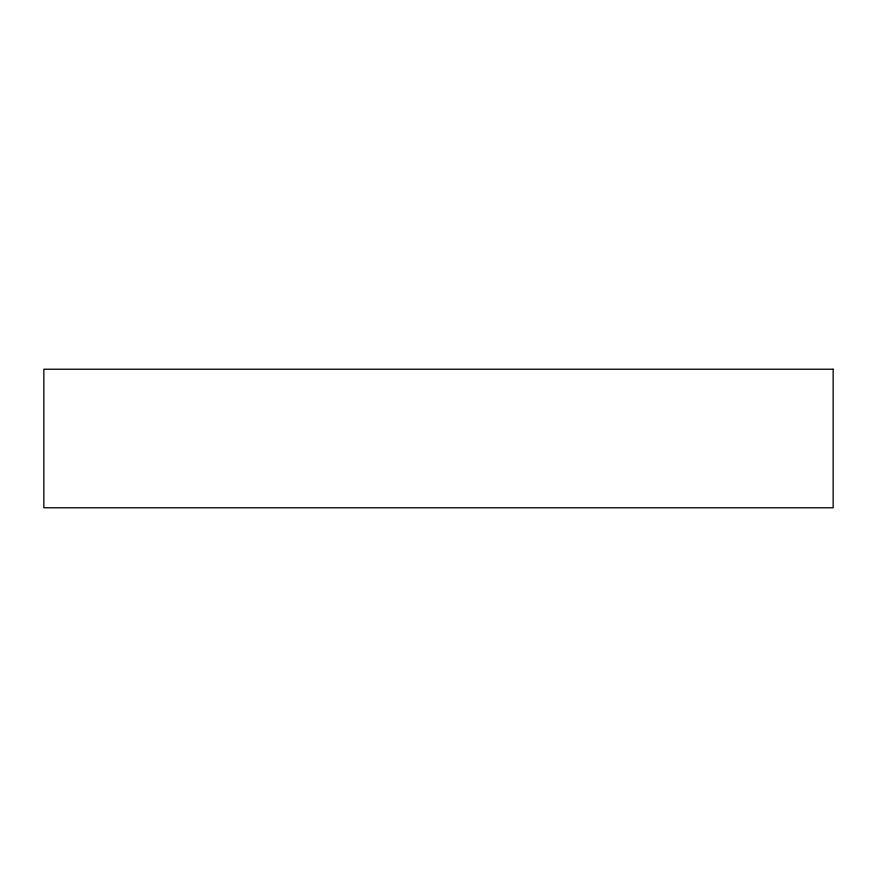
<?xml version="1.0" encoding="UTF-8"?>
<svg xmlns="http://www.w3.org/2000/svg" width="877" height="877" viewBox="0 0 877 877"><rect width="100%" height="100%" fill="white"/><g stroke="black" fill="none" stroke-linecap="round" stroke-linejoin="round"><path stroke-width="1.32" d="M833.15 369.228L43.85 369.228L43.85 507.772L833.15 507.772L833.15 369.228"/></g></svg>
